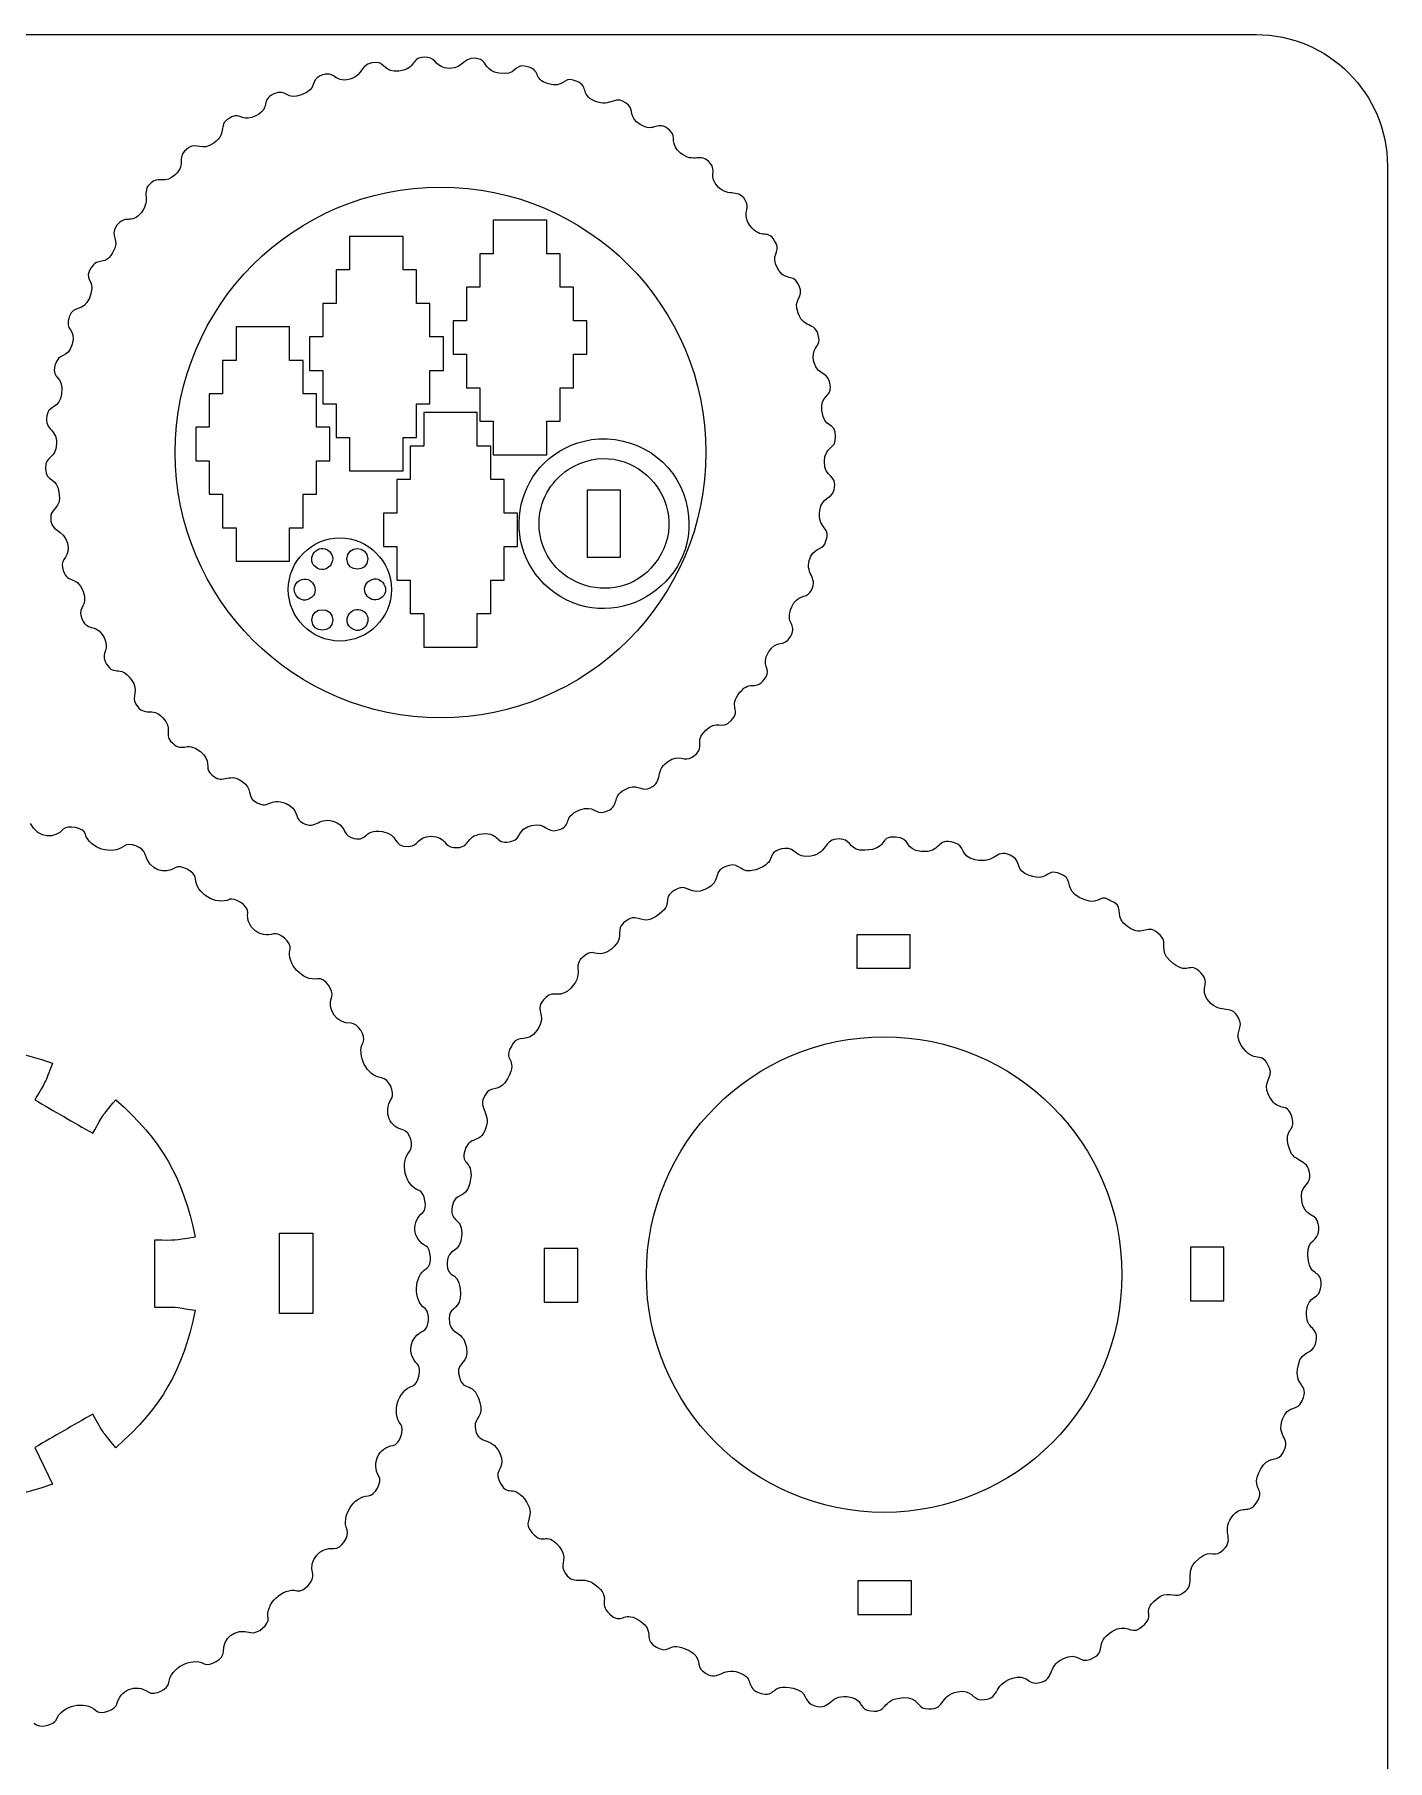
# Model space of a CAD drawing. Header units: centimetres. Extents: x -58 to 58, y -52 to 52.
# Drawn here: x -0.83 to 11.43, y 36.72 to 52.36 of the extents above; entities that cross this region are included whole.
import ezdxf

# ---------------------------------------------------------------- set-up
doc = ezdxf.new("R2010")
doc.units = ezdxf.units.CM
doc.header["$MEASUREMENT"] = 0
doc.layers.add('Camada 1', color=7, linetype='Continuous')

msp = doc.modelspace()

# ---------------------------------------------------------------- linework, layer by layer
at = {"layer": 'Camada 1', "color": 5, "lineweight": 9}
for points in [[(-21.89361, 52.36007), (-21.89361, 52.36007), (10.23642, 52.36007), (10.23642, 52.36007)], [(10.23642, 52.36007), (10.89094, 52.36007), (11.4264, 51.82456), (11.4264, 51.17008)], [(11.4264, 51.17008), (11.4264, 51.17008), (11.4264, 1.18999), (11.4264, 1.18999)]]:
    msp.add_open_spline(points, degree=3, dxfattribs=at)
at = {"layer": 'Camada 1', "color": 3, "lineweight": 9}
for points in [[(2.27486, 52.10534), (2.11583, 52.12076), (2.15716, 51.98681), (2.02439, 51.95453)], [(2.46799, 52.02896), (2.34277, 52.01562), (2.33977, 52.09904), (2.27486, 52.10534)], [(2.72808, 52.15295), (2.56462, 52.16538), (2.64334, 52.04763), (2.46799, 52.02896)], [(2.92652, 52.05276), (2.7926, 52.05638), (2.81759, 52.14614), (2.72808, 52.15295)], [(3.20837, 52.13327), (3.06022, 52.18876), (3.0642, 52.04905), (2.92652, 52.05276)], [(3.37504, 52.00947), (3.25195, 52.02869), (3.26738, 52.11116), (3.20837, 52.13327)], [(3.60688, 52.07425), (3.5165, 52.09114), (3.53707, 51.9842), (3.37504, 52.00947)], [(3.82397, 51.91187), (3.66992, 51.95812), (3.77673, 52.04248), (3.60688, 52.07425)], [(1.75507, 51.98491), (1.66404, 51.94539), (1.73892, 51.87217), (1.58658, 51.81293)], [(2.02439, 51.95453), (1.87219, 51.91751), (1.9002, 52.04791), (1.75507, 51.98491)], [(4.04933, 51.94804), (3.96614, 51.97501), (3.95742, 51.8718), (3.82397, 51.91187)], [(4.24513, 51.75638), (4.09641, 51.8214), (4.21485, 51.89441), (4.04933, 51.94804)], [(1.337, 51.82197), (1.21526, 51.76823), (1.31023, 51.69739), (1.17824, 51.62541)], [(1.58658, 51.81293), (1.44962, 51.75969), (1.45247, 51.87295), (1.337, 51.82197)], [(4.55036, 51.7203), (4.4312, 51.83213), (4.39225, 51.69204), (4.24513, 51.75638)], [(0.95453, 51.61362), (0.8105, 51.54429), (0.93128, 51.47884), (0.79215, 51.37651)], [(1.17824, 51.62541), (1.0598, 51.56081), (1.03499, 51.65235), (0.95453, 51.61362)], [(4.65466, 51.54542), (4.55044, 51.61107), (4.59743, 51.67612), (4.55036, 51.7203)], [(4.92467, 51.49105), (4.80914, 51.59836), (4.78996, 51.46019), (4.65466, 51.54542)], [(5.02175, 51.28564), (4.91532, 51.37139), (4.99285, 51.42773), (4.92467, 51.49105)], [(0.56769, 51.33529), (0.4341, 51.24757), (0.55412, 51.19382), (0.4415, 51.08924)], [(0.79215, 51.37651), (0.68287, 51.29614), (0.64337, 51.38496), (0.56769, 51.33529)], [(5.29012, 51.19589), (5.19907, 51.30141), (5.14685, 51.18485), (5.02175, 51.28564)], [(5.36233, 50.97779), (5.26787, 51.07721), (5.35438, 51.12141), (5.29012, 51.19589)], [(0.24973, 51.0333), (0.11012, 50.9473), (0.23575, 50.87195), (0.13608, 50.74813)], [(0.4415, 51.08924), (0.35323, 51.00725), (0.30258, 51.06584), (0.24973, 51.0333)], [(0.44351, 48.57404), (0.44351, 49.90181), (1.51989, 50.97821), (2.84767, 50.97821)], [(2.84767, 50.97821), (4.17546, 50.97821), (5.25184, 49.90181), (5.25184, 48.57404)], [(5.61955, 50.83557), (5.55397, 50.98034), (5.45763, 50.87752), (5.36233, 50.97779)], [(5.64983, 50.62996), (5.57566, 50.73138), (5.64629, 50.77654), (5.61955, 50.83557)], [(0.13608, 50.74813), (0.04377, 50.63349), (-0.00997, 50.73355), (-0.08454, 50.63161)], [(-0.08454, 50.63161), (-0.1639, 50.52309), (-0.0442, 50.51029), (-0.12395, 50.38105)], [(5.88723, 50.46718), (5.81453, 50.61821), (5.75504, 50.48612), (5.64983, 50.62996)], [(-0.12395, 50.38105), (-0.20839, 50.24424), (-0.26241, 50.36902), (-0.33677, 50.21331)], [(5.89897, 50.24359), (5.83449, 50.36203), (5.92596, 50.38673), (5.88723, 50.46718)], [(-0.33677, 50.21331), (-0.37673, 50.12964), (-0.2679, 50.12357), (-0.33425, 49.97251)], [(6.09563, 50.08472), (6.04193, 50.20632), (5.97078, 50.11166), (5.89897, 50.24359)], [(6.08684, 49.83432), (6.03355, 49.97148), (6.14714, 49.96811), (6.09563, 50.08472)], [(-0.33425, 49.97251), (-0.39402, 49.83638), (-0.47093, 49.92197), (-0.51716, 49.80257)], [(-0.51716, 49.80257), (-0.5657, 49.67727), (-0.44961, 49.69778), (-0.49097, 49.55353)], [(6.27641, 49.59481), (6.25957, 49.77434), (6.14885, 49.67477), (6.08684, 49.83432)], [(6.22992, 49.3948), (6.19922, 49.51418), (6.2817, 49.53826), (6.27641, 49.59481)], [(-0.49097, 49.55353), (-0.53132, 49.41272), (-0.61641, 49.48493), (-0.6469, 49.36105)], [(-0.6469, 49.36105), (-0.68, 49.22651), (-0.56097, 49.27435), (-0.58763, 49.10216)], [(6.37892, 49.16814), (6.36965, 49.32614), (6.26759, 49.24837), (6.22992, 49.3948)], [(-0.58763, 49.10216), (-0.60683, 48.97822), (-0.69444, 48.99055), (-0.71152, 48.93486)], [(6.30248, 48.95474), (6.288, 49.09133), (6.38427, 49.07678), (6.37892, 49.16814)], [(6.42683, 48.71831), (6.42399, 48.85849), (6.32129, 48.77731), (6.30248, 48.95474)], [(-0.71152, 48.93486), (-0.76284, 48.76764), (-0.62761, 48.80396), (-0.63169, 48.65268)], [(-0.63169, 48.65268), (-0.6356, 48.5079), (-0.73409, 48.55559), (-0.7315, 48.42982)], [(6.32489, 48.49136), (6.32759, 48.6379), (6.42942, 48.59147), (6.42683, 48.71831)], [(2.84767, 46.16989), (1.51989, 46.16989), (0.44351, 47.24626), (0.44351, 48.57404)], [(5.25184, 48.57404), (5.25184, 47.24626), (4.17546, 46.16989), (2.84767, 46.16989)], [(6.41237, 48.23387), (6.44759, 48.38819), (6.32199, 48.33317), (6.32489, 48.49136)], [(-0.7315, 48.42982), (-0.72864, 48.28998), (-0.62577, 48.3697), (-0.60722, 48.19443)], [(-0.60722, 48.19443), (-0.59393, 48.06891), (-0.67738, 48.06625), (-0.68362, 48.00118)], [(6.28314, 48.04709), (6.30372, 48.18148), (6.39172, 48.14334), (6.41237, 48.23387)], [(6.32736, 47.74359), (6.40324, 47.90884), (6.25644, 47.87283), (6.28314, 48.04709)], [(-0.68362, 48.00118), (-0.69851, 47.84579), (-0.56745, 47.88584), (-0.5341, 47.75182)], [(-0.5341, 47.75182), (-0.50216, 47.62348), (-0.5948, 47.61951), (-0.57833, 47.53214)], [(6.18761, 47.59581), (6.22188, 47.71308), (6.30374, 47.69214), (6.32736, 47.74359)], [(6.19224, 47.30443), (6.28482, 47.43391), (6.14954, 47.46556), (6.18761, 47.59581)], [(-0.57833, 47.53214), (-0.54752, 47.36882), (-0.45558, 47.47858), (-0.39137, 47.31347)], [(-0.39137, 47.31347), (-0.34218, 47.18703), (-0.43824, 47.17304), (-0.40949, 47.08619)], [(6.02931, 47.17501), (6.07904, 47.289), (6.15563, 47.25324), (6.19224, 47.30443)], [(-0.40949, 47.08619), (-0.36007, 46.93698), (-0.27776, 47.03746), (-0.20518, 46.90342)], [(6.01948, 46.90946), (6.08628, 47.03082), (5.95914, 47.01416), (6.02931, 47.17501)], [(5.81799, 46.76346), (5.89352, 46.88967), (5.95776, 46.79726), (6.01948, 46.90946)], [(-0.20518, 46.90342), (-0.14238, 46.78748), (-0.23056, 46.76129), (-0.19185, 46.68088)], [(5.79566, 46.54008), (5.8436, 46.61407), (5.74672, 46.6444), (5.81799, 46.76346)], [(-0.19185, 46.68088), (-0.11918, 46.52993), (-0.05962, 46.66191), (0.04537, 46.5182)], [(0.04537, 46.5182), (0.12563, 46.40839), (0.0366, 46.36995), (0.08648, 46.29401)], [(5.56004, 46.40093), (5.66288, 46.52789), (5.70095, 46.3939), (5.79566, 46.54008)], [(0.08648, 46.29401), (0.1725, 46.16299), (0.22714, 46.27972), (0.33126, 46.16989)], [(5.4804, 46.14503), (5.57688, 46.24533), (5.44846, 46.26318), (5.56004, 46.40093)], [(0.33126, 46.16989), (0.42194, 46.07426), (0.34374, 46.02645), (0.40139, 45.95905)], [(5.24709, 46.05559), (5.35144, 46.15912), (5.39373, 46.05495), (5.4804, 46.14503)], [(0.40139, 45.95905), (0.50757, 45.83488), (0.53808, 45.97186), (0.67256, 45.86341)], [(5.12766, 45.81282), (5.26851, 45.91452), (5.13229, 45.94173), (5.24709, 46.05559)], [(0.67256, 45.86341), (0.7707, 45.78427), (0.7158, 45.71488), (0.75561, 45.67211)], [(4.904, 45.77216), (5.01383, 45.85273), (5.05846, 45.76288), (5.12766, 45.81282)], [(0.75561, 45.67211), (0.87809, 45.54057), (0.91316, 45.6867), (1.04638, 45.59597)], [(4.72112, 45.52636), (4.87785, 45.57383), (4.77565, 45.67798), (4.904, 45.77216)], [(1.04638, 45.59597), (1.15291, 45.52341), (1.08811, 45.46515), (1.16188, 45.4148)], [(4.33549, 45.31686), (4.48469, 45.36625), (4.3852, 45.44873), (4.51837, 45.52134)], [(4.51837, 45.52134), (4.62336, 45.57859), (4.66556, 45.50952), (4.72112, 45.52636)], [(1.16188, 45.4148), (1.29723, 45.32244), (1.28821, 45.46275), (1.44866, 45.39242)], [(1.44866, 45.39242), (1.56284, 45.34238), (1.52678, 45.26611), (1.57804, 45.22948)], [(4.10928, 45.33542), (4.23696, 45.38501), (4.24868, 45.28815), (4.33549, 45.31686)], [(-0.57076, 45.15958), (-0.64638, 45.07663), (-0.79092, 45.06778), (-0.86952, 45.21312)], [(-0.3711, 45.11506), (-0.38851, 45.17699), (-0.53174, 45.2024), (-0.57076, 45.15958)], [(1.57804, 45.22948), (1.70534, 45.13853), (1.73684, 45.27356), (1.87042, 45.23441)], [(1.87042, 45.23441), (1.99839, 45.19689), (1.95131, 45.11812), (2.03692, 45.08616)], [(3.49398, 45.05127), (3.58278, 45.07686), (3.5395, 45.16146), (3.67, 45.1935)], [(3.67, 45.1935), (3.81084, 45.22807), (3.79379, 45.11943), (3.91343, 45.15415)], [(3.91343, 45.15415), (4.04832, 45.19331), (3.94456, 45.27141), (4.10928, 45.33542)], [(-0.02029, 45.00831), (-0.12286, 44.92093), (-0.33465, 44.98531), (-0.3711, 45.11506)], [(0.16893, 44.94011), (0.15606, 44.99348), (0.0283, 45.04968), (-0.02029, 45.00831)], [(2.03692, 45.08616), (2.19178, 45.02831), (2.13377, 45.16735), (2.3208, 45.13858)], [(2.3208, 45.13858), (2.47829, 45.11434), (2.40002, 45.00094), (2.56018, 45.00401)], [(2.56018, 45.00401), (2.65339, 45.0058), (2.62907, 45.09809), (2.76492, 45.09613)], [(2.76492, 45.09613), (2.89878, 45.09423), (2.87788, 45.00199), (2.96725, 44.99515)], [(2.96725, 44.99515), (3.13346, 44.98245), (3.05217, 45.10034), (3.2284, 45.11926)], [(3.2284, 45.11926), (3.38634, 45.13622), (3.34023, 45.00692), (3.49398, 45.05127)], [(6.49272, 45.06858), (6.31351, 45.09807), (6.37012, 44.94613), (6.20059, 44.91605)], [(6.69041, 44.96978), (6.55623, 44.96423), (6.56555, 45.0566), (6.49272, 45.06858)], [(6.96888, 45.08998), (6.80636, 45.09736), (6.91463, 44.97903), (6.69041, 44.96978)], [(7.20193, 44.95919), (7.04431, 44.97357), (7.1127, 45.08347), (6.96888, 45.08998)], [(7.50218, 45.03855), (7.3329, 45.08923), (7.38683, 44.94231), (7.20193, 44.95919)], [(7.69024, 44.88425), (7.55024, 44.91564), (7.60234, 45.00856), (7.50218, 45.03855)], [(0.44405, 44.81207), (0.34972, 44.75058), (0.20798, 44.77829), (0.16893, 44.94011)], [(5.96748, 44.98679), (5.77509, 44.96359), (5.91812, 44.86102), (5.7021, 44.79335)], [(6.20059, 44.91605), (6.0591, 44.89094), (6.06866, 44.999), (5.96748, 44.98679)], [(8.03675, 44.90888), (7.87732, 45.00865), (7.88708, 44.84013), (7.69024, 44.88425)], [(8.18117, 44.74189), (8.05757, 44.78712), (8.09645, 44.87152), (8.03675, 44.90888)], [(0.62614, 44.71232), (0.62419, 44.78086), (0.49047, 44.84233), (0.44405, 44.81207)], [(5.46328, 44.83328), (5.28383, 44.78685), (5.41686, 44.69509), (5.24259, 44.61443)], [(5.7021, 44.79335), (5.56355, 44.74994), (5.56204, 44.85884), (5.46328, 44.83328)], [(8.49175, 44.7407), (8.31779, 44.83303), (8.36966, 44.67287), (8.18117, 44.74189)], [(8.63257, 44.54346), (8.5046, 44.61047), (8.57688, 44.69551), (8.49175, 44.7407)], [(0.93862, 44.52541), (0.80771, 44.46332), (0.62981, 44.58412), (0.62614, 44.71232)], [(5.00027, 44.62293), (4.81368, 44.53831), (4.9951, 44.49491), (4.7943, 44.36728)], [(5.24259, 44.61443), (5.1113, 44.55367), (5.08795, 44.6627), (5.00027, 44.62293)], [(1.10011, 44.40371), (1.10875, 44.4747), (0.97525, 44.54277), (0.93862, 44.52541)], [(8.86707, 44.53737), (8.79598, 44.53947), (8.78929, 44.4614), (8.63257, 44.54346)], [(8.95687, 44.49269), (8.92698, 44.50763), (8.89699, 44.52244), (8.86707, 44.53737)], [(9.07062, 44.27855), (8.95216, 44.36173), (9.03323, 44.44424), (8.95687, 44.49269)], [(1.33513, 44.21184), (1.21028, 44.17006), (1.08421, 44.27306), (1.10011, 44.40371)], [(4.55313, 44.34424), (4.39153, 44.25292), (4.54409, 44.19822), (4.39635, 44.07471)], [(4.7943, 44.36728), (4.67181, 44.28944), (4.64177, 44.39434), (4.55313, 44.34424)], [(9.37057, 44.19684), (9.23804, 44.33169), (9.22893, 44.16742), (9.07062, 44.27855)], [(1.48317, 44.07283), (1.49953, 44.13609), (1.38535, 44.22863), (1.33513, 44.21184)], [(9.45623, 43.96905), (9.35082, 44.06626), (9.44202, 44.12413), (9.37057, 44.19684)], [(1.73321, 43.80481), (1.60054, 43.78028), (1.44936, 43.94213), (1.48317, 44.07283)], [(4.18024, 44.03441), (4.00285, 43.92605), (4.17287, 43.87911), (4.02819, 43.72186)], [(4.39635, 44.07471), (4.29403, 43.98915), (4.23373, 44.06708), (4.18024, 44.03441)], [(9.73808, 43.85746), (9.62773, 43.97865), (9.62134, 43.81677), (9.45623, 43.96905)], [(1.86152, 43.64619), (1.88104, 43.696), (1.80297, 43.81771), (1.73321, 43.80481)], [(9.81011, 43.59963), (9.70988, 43.71931), (9.8327, 43.75356), (9.73808, 43.85746)], [(2.03611, 43.40301), (1.9067, 43.39697), (1.81419, 43.52546), (1.86152, 43.64619)], [(3.80027, 43.63608), (3.66977, 43.51295), (3.82998, 43.49545), (3.71951, 43.33747)], [(4.02819, 43.72186), (3.93096, 43.61622), (3.87628, 43.70779), (3.80027, 43.63608)], [(10.08905, 43.4229), (10.02413, 43.59565), (9.91783, 43.47103), (9.81011, 43.59963)], [(2.1453, 43.22819), (2.17845, 43.2886), (2.09126, 43.40559), (2.03611, 43.40301)], [(3.71951, 43.33747), (3.63793, 43.22079), (3.55284, 43.29854), (3.50442, 43.22234)], [(10.10214, 43.20219), (10.03015, 43.31536), (10.11482, 43.3543), (10.08905, 43.4229)], [(-2.10763, 43.04195), (-1.61719, 43.21598), (-1.1593, 43.21584), (-0.66914, 43.04185)], [(2.31318, 42.90842), (2.18202, 42.92224), (2.0818, 43.11245), (2.1453, 43.22819)], [(3.50442, 43.22234), (3.38657, 43.0369), (3.56465, 43.11022), (3.45388, 42.89847)], [(4.71176, 41.12596), (4.71176, 42.3156), (5.67617, 43.27999), (6.8658, 43.27999)], [(6.8658, 43.27999), (8.05544, 43.27999), (9.01983, 42.3156), (9.01983, 41.12596)], [(10.3573, 42.99698), (10.28506, 43.17634), (10.22268, 43.01275), (10.10214, 43.20219)], [(-0.66914, 43.04185), (-0.74507, 42.84154), (-0.72065, 42.89527), (-0.82859, 42.70835)], [(2.40417, 42.72459), (2.43462, 42.77511), (2.37998, 42.90139), (2.31318, 42.90842)], [(3.45388, 42.89847), (3.3919, 42.77996), (3.31622, 42.83382), (3.26957, 42.77694)], [(10.34928, 42.75364), (10.2891, 42.88319), (10.3953, 42.90258), (10.3573, 42.99698)], [(-0.82859, 42.70835), (-0.65396, 42.60753), (-0.47938, 42.50673), (-0.30476, 42.40592)], [(-0.30476, 42.40592), (-0.19684, 42.59282), (-0.23134, 42.54459), (-0.09594, 42.71042)], [(-0.09594, 42.71042), (0.3233, 42.33784), (0.51033, 42.01427), (0.62343, 41.46498)], [(2.50933, 42.43633), (2.39513, 42.46007), (2.31948, 42.58418), (2.40417, 42.72459)], [(3.26957, 42.77694), (3.15567, 42.63804), (3.31413, 42.60686), (3.25521, 42.44655)], [(10.54728, 42.58869), (10.50625, 42.68412), (10.42353, 42.59376), (10.34928, 42.75364)], [(10.53745, 42.26414), (10.4688, 42.4834), (10.62753, 42.40198), (10.54728, 42.58869)], [(2.56603, 42.2405), (2.60999, 42.28723), (2.56887, 42.42394), (2.50933, 42.43633)], [(3.25521, 42.44655), (3.20142, 42.30015), (3.11134, 42.3898), (3.06872, 42.25553)], [(2.65315, 41.88793), (2.52429, 41.93139), (2.47538, 42.1441), (2.56603, 42.2405)], [(3.06872, 42.25553), (3.01952, 42.10044), (3.1621, 42.1745), (3.11271, 41.95491)], [(10.7227, 42.00616), (10.72893, 42.18409), (10.58055, 42.12641), (10.53745, 42.26414)], [(3.11271, 41.95491), (3.07848, 41.80277), (2.9775, 41.88), (2.95306, 41.74114)], [(10.65031, 41.79747), (10.62768, 41.92715), (10.72022, 41.93555), (10.7227, 42.00616)], [(2.68641, 41.68889), (2.73304, 41.72387), (2.70169, 41.87156), (2.65315, 41.88793)], [(10.80453, 41.528), (10.80607, 41.71709), (10.68355, 41.6071), (10.65031, 41.79747)], [(2.71702, 41.38305), (2.59033, 41.44688), (2.58266, 41.61103), (2.68641, 41.68889)], [(2.95306, 41.74114), (2.92587, 41.58671), (3.05498, 41.65503), (3.03802, 41.46748)], [(0.62343, 41.46498), (0.41195, 41.43061), (0.47101, 41.43636), (0.25503, 41.43636)], [(0.25503, 41.43636), (0.25503, 41.23474), (0.25503, 41.03311), (0.25503, 40.8315)], [(3.03802, 41.46748), (3.02396, 41.31182), (2.91361, 41.37533), (2.90715, 41.23449)], [(10.70419, 41.3066), (10.69826, 41.45005), (10.80369, 41.42598), (10.80453, 41.528)], [(2.71917, 41.18071), (2.7791, 41.21689), (2.75778, 41.36252), (2.71702, 41.38305)], [(10.82444, 41.02826), (10.83195, 41.19118), (10.71356, 41.08111), (10.70419, 41.3066)], [(2.70685, 40.8181), (2.59756, 40.89462), (2.60502, 41.11181), (2.71917, 41.18071)], [(2.90715, 41.23449), (2.89961, 41.07016), (3.01794, 41.18259), (3.02747, 40.95522)], [(6.8658, 38.97194), (5.67617, 38.97194), (4.71176, 39.93633), (4.71176, 41.12596)], [(9.01983, 41.12596), (9.01983, 39.93633), (8.05544, 38.97194), (6.8658, 38.97194)], [(10.6936, 40.79522), (10.70767, 40.95093), (10.81796, 40.88739), (10.82444, 41.02826)], [(0.25503, 40.8315), (0.47086, 40.8315), (0.41198, 40.83724), (0.62332, 40.80287)], [(2.69119, 40.61532), (2.74243, 40.63593), (2.75723, 40.78282), (2.70685, 40.8181)], [(3.02747, 40.95522), (3.03308, 40.82117), (2.93521, 40.8234), (2.92859, 40.75827)], [(0.62332, 40.80287), (0.5109, 40.25706), (0.32738, 39.93378), (-0.09591, 39.55741)], [(2.92859, 40.75827), (2.90806, 40.55604), (3.04958, 40.64826), (3.08133, 40.46506)], [(10.77296, 40.49492), (10.82373, 40.66415), (10.67688, 40.61016), (10.6936, 40.79522)], [(2.63762, 40.31378), (2.53925, 40.40256), (2.5679, 40.56572), (2.69119, 40.61532)], [(3.08133, 40.46506), (3.10609, 40.32226), (2.99471, 40.3283), (3.01038, 40.23308)], [(10.61887, 40.30787), (10.65021, 40.44867), (10.74318, 40.39557), (10.77296, 40.49492)], [(2.58954, 40.11452), (2.64988, 40.13245), (2.67901, 40.27644), (2.63762, 40.31378)], [(3.01038, 40.23308), (3.04359, 40.03134), (3.13281, 40.1945), (3.20361, 39.96842)], [(10.65378, 39.98152), (10.72806, 40.15548), (10.57031, 40.08973), (10.61887, 40.30787)], [(2.48593, 39.76907), (2.40078, 39.8706), (2.46225, 40.07671), (2.58954, 40.11452)], [(3.20361, 39.96842), (3.24364, 39.84054), (3.15207, 39.82524), (3.15931, 39.75197)], [(10.47592, 39.81493), (10.52522, 39.94987), (10.61377, 39.88776), (10.65378, 39.98152)], [(-0.30474, 39.86192), (-0.47936, 39.7611), (-0.65396, 39.66029), (-0.82856, 39.55951)], [(-0.09591, 39.55741), (-0.23131, 39.72322), (-0.19684, 39.67503), (-0.30474, 39.86192)], [(2.41872, 39.57771), (2.47427, 39.58425), (2.52399, 39.72371), (2.48593, 39.76907)], [(3.15931, 39.75197), (3.17768, 39.56575), (3.30577, 39.67404), (3.38272, 39.50827)], [(10.46202, 39.48579), (10.58085, 39.65037), (10.41281, 39.64222), (10.47592, 39.81493)], [(-0.82856, 39.55951), (-0.82856, 39.55951), (-0.66907, 39.22586), (-0.66907, 39.22586)], [(2.28827, 39.30076), (2.21646, 39.41219), (2.28679, 39.56215), (2.41872, 39.57771)], [(3.38272, 39.50827), (3.44361, 39.37709), (3.33443, 39.35368), (3.37429, 39.26577)], [(10.27805, 39.36492), (10.34023, 39.48357), (10.42378, 39.43283), (10.46202, 39.48579)], [(2.19231, 39.12044), (2.25227, 39.1216), (2.32301, 39.24685), (2.28827, 39.30076)], [(3.37429, 39.26577), (3.45956, 39.07778), (3.50267, 39.26025), (3.62987, 39.05977)], [(10.24257, 39.06282), (10.3307, 39.20073), (10.17375, 39.16593), (10.27805, 39.36492)], [(-0.66907, 39.22586), (-1.18374, 39.04323), (-1.60431, 39.05833), (-2.10761, 39.22586)], [(2.00031, 38.81276), (1.9442, 38.93373), (2.05887, 39.11787), (2.19231, 39.12044)], [(3.62987, 39.05977), (3.70725, 38.9378), (3.60075, 38.8924), (3.653, 38.81865)], [(10.01297, 38.9265), (10.10323, 39.0542), (10.16662, 38.94399), (10.24257, 39.06282)], [(1.88145, 38.64541), (1.94544, 38.63764), (2.02505, 38.7594), (2.00031, 38.81276)], [(3.653, 38.81865), (3.77852, 38.64154), (3.79101, 38.8195), (3.92145, 38.66317)], [(9.91359, 38.61109), (10.06328, 38.71835), (9.91416, 38.78669), (10.01297, 38.9265)], [(1.68897, 38.41354), (1.64979, 38.5387), (1.75254, 38.66109), (1.88145, 38.64541)], [(3.92145, 38.66317), (4.00523, 38.56278), (3.93153, 38.50502), (3.96276, 38.44576)], [(9.68246, 38.51813), (9.80981, 38.65673), (9.84701, 38.5634), (9.91359, 38.61109)], [(9.5513, 38.22832), (9.7116, 38.31281), (9.58289, 38.40977), (9.68246, 38.51813)], [(1.54638, 38.26194), (1.61121, 38.24636), (1.70732, 38.35488), (1.68897, 38.41354)], [(3.96276, 38.44576), (4.05168, 38.27697), (4.12558, 38.43187), (4.27534, 38.29389)], [(1.28538, 38.01117), (1.25814, 38.14466), (1.41734, 38.29297), (1.54638, 38.26194)], [(4.27534, 38.29389), (4.40039, 38.17866), (4.25179, 38.14382), (4.40621, 38.02855)], [(9.17857, 37.91861), (9.35334, 38.04242), (9.17843, 38.05591), (9.33368, 38.18676)], [(9.33368, 38.18676), (9.43334, 38.27076), (9.49233, 38.19724), (9.5513, 38.22832)], [(1.12913, 37.88255), (1.19069, 37.864), (1.29536, 37.96226), (1.28538, 38.01117)], [(4.40621, 38.02855), (4.48968, 37.96625), (4.51554, 38.08659), (4.66111, 37.98413)], [(0.87935, 37.70959), (0.8745, 37.82577), (0.97603, 37.92865), (1.12913, 37.88255)], [(4.66111, 37.98413), (4.77911, 37.90107), (4.69643, 37.82619), (4.77476, 37.77005)], [(8.7314, 37.63985), (8.90258, 37.70881), (8.75282, 37.77813), (8.93621, 37.89476)], [(8.93621, 37.89476), (9.05683, 37.97147), (9.1047, 37.86629), (9.17857, 37.91861)], [(0.70387, 37.6007), (0.76039, 37.57044), (0.88208, 37.64441), (0.87935, 37.70959)], [(4.77476, 37.77005), (4.93918, 37.6522), (4.89, 37.82884), (5.09858, 37.71954)], [(5.09858, 37.71954), (5.21748, 37.65724), (5.16328, 37.58178), (5.22026, 37.53513)], [(8.48969, 37.64865), (8.62063, 37.70956), (8.63797, 37.60221), (8.7314, 37.63985)], [(0.3865, 37.42964), (0.39808, 37.56171), (0.58719, 37.66318), (0.70387, 37.6007)], [(5.22026, 37.53513), (5.36559, 37.41614), (5.38919, 37.58006), (5.5506, 37.52082)], [(8.24522, 37.42489), (8.42733, 37.44297), (8.3295, 37.57411), (8.48969, 37.64865)], [(-0.08522, 37.23312), (-0.06213, 37.36023), (0.08837, 37.42453), (0.19862, 37.34483)], [(0.19862, 37.34483), (0.25478, 37.30421), (0.38167, 37.37474), (0.3865, 37.42964)], [(5.5506, 37.52082), (5.69865, 37.46648), (5.60577, 37.37749), (5.74167, 37.33428)], [(5.74167, 37.33428), (5.89752, 37.28473), (5.82391, 37.42746), (6.04196, 37.37839)], [(6.04196, 37.37839), (6.17284, 37.34893), (6.13997, 37.26215), (6.20714, 37.23177)], [(7.74062, 37.27448), (7.92847, 37.26792), (7.83551, 37.40867), (8.02873, 37.46916)], [(8.02873, 37.46916), (8.15668, 37.50923), (8.17184, 37.41761), (8.24522, 37.42489)], [(-0.63559, 37.09049), (-0.58705, 37.22661), (-0.37323, 37.26836), (-0.27967, 37.17835)], [(-0.27967, 37.17835), (-0.22799, 37.12863), (-0.09287, 37.19106), (-0.08522, 37.23312)], [(6.20714, 37.23177), (6.37827, 37.15436), (6.35863, 37.3191), (6.53036, 37.30348)], [(6.53036, 37.30348), (6.66398, 37.29131), (6.64892, 37.19472), (6.71241, 37.17951)], [(6.71241, 37.17951), (6.91386, 37.13129), (6.82509, 37.28386), (7.04124, 37.29298)], [(7.04124, 37.29298), (7.17511, 37.29862), (7.16614, 37.20613), (7.23884, 37.19417)], [(7.23884, 37.19417), (7.42301, 37.16386), (7.36261, 37.31717), (7.53174, 37.3468)], [(7.53174, 37.3468), (7.66353, 37.36991), (7.66694, 37.27706), (7.74062, 37.27448)], [(-0.83481, 37.06194), (-0.79083, 37.00565), (-0.6492, 37.05233), (-0.63559, 37.09049)]]:
    msp.add_open_spline(points, degree=3, dxfattribs=at)
at = {"layer": 'Camada 1', "color": 2, "lineweight": 9}
for points in [[(3.80968, 50.67717), (3.64789, 50.67717), (3.48606, 50.67717), (3.32427, 50.67717)], [(3.32427, 50.67717), (3.32427, 50.57603), (3.32427, 50.47491), (3.32427, 50.37377)], [(3.80968, 50.37377), (3.80968, 50.47491), (3.80968, 50.57603), (3.80968, 50.67717)], [(2.50831, 50.53022), (2.3465, 50.53022), (2.18467, 50.53022), (2.02288, 50.53022)], [(2.02288, 50.53022), (2.02288, 50.42912), (2.02288, 50.32797), (2.02288, 50.22685)], [(2.50831, 50.22685), (2.50831, 50.32797), (2.50831, 50.42912), (2.50831, 50.53022)], [(3.32427, 50.37377), (3.28382, 50.37377), (3.24336, 50.37377), (3.2029, 50.37377)], [(3.2029, 50.37377), (3.2029, 50.27264), (3.2029, 50.17152), (3.2029, 50.07038)], [(3.93105, 50.37377), (3.89061, 50.37377), (3.85015, 50.37377), (3.80968, 50.37377)], [(3.93105, 50.07038), (3.93105, 50.17152), (3.93105, 50.27264), (3.93105, 50.37377)], [(2.02288, 50.22685), (1.98241, 50.22685), (1.94195, 50.22685), (1.90149, 50.22685)], [(1.90149, 50.22685), (1.90149, 50.12572), (1.90149, 50.02456), (1.90149, 49.92346)], [(2.62964, 50.22685), (2.5892, 50.22685), (2.54874, 50.22685), (2.50831, 50.22685)], [(2.62964, 49.92346), (2.62964, 50.02456), (2.62964, 50.12572), (2.62964, 50.22685)], [(3.2029, 50.07038), (3.16246, 50.07038), (3.122, 50.07038), (3.08156, 50.07038)], [(3.08156, 50.07038), (3.08156, 49.96925), (3.08156, 49.86811), (3.08156, 49.76699)], [(4.05241, 50.07038), (4.01194, 50.07038), (3.97148, 50.07038), (3.93105, 50.07038)], [(4.05241, 49.76699), (4.05241, 49.86811), (4.05241, 49.96925), (4.05241, 50.07038)], [(1.90149, 49.92346), (1.86105, 49.92346), (1.82062, 49.92346), (1.78016, 49.92346)], [(1.78016, 49.92346), (1.78016, 49.82233), (1.78016, 49.7212), (1.78016, 49.62007)], [(2.75101, 49.92346), (2.71056, 49.92346), (2.6701, 49.92346), (2.62964, 49.92346)], [(2.75101, 49.62007), (2.75101, 49.7212), (2.75101, 49.82233), (2.75101, 49.92346)], [(3.08156, 49.76699), (3.04109, 49.76699), (3.00063, 49.76699), (2.9602, 49.76699)], [(2.9602, 49.76699), (2.9602, 49.66585), (2.9602, 49.56472), (2.9602, 49.4636)], [(4.17375, 49.76699), (4.13331, 49.76699), (4.09285, 49.76699), (4.05241, 49.76699)], [(4.17375, 49.4636), (4.17375, 49.56472), (4.17375, 49.66585), (4.17375, 49.76699)], [(1.47975, 49.71162), (1.31796, 49.71162), (1.15613, 49.71162), (0.99433, 49.71162)], [(0.99433, 49.71162), (0.99433, 49.61049), (0.99433, 49.50935), (0.99433, 49.40823)], [(1.47975, 49.40823), (1.47975, 49.50935), (1.47975, 49.61049), (1.47975, 49.71162)], [(1.78016, 49.62007), (1.73968, 49.62007), (1.69925, 49.62007), (1.65879, 49.62007)], [(1.65879, 49.62007), (1.65879, 49.51893), (1.65879, 49.41781), (1.65879, 49.31668)], [(2.87234, 49.62007), (2.8319, 49.62007), (2.79144, 49.62007), (2.75101, 49.62007)], [(2.87234, 49.31668), (2.87234, 49.41781), (2.87234, 49.51893), (2.87234, 49.62007)], [(2.9602, 49.4636), (3.00063, 49.4636), (3.04109, 49.4636), (3.08156, 49.4636)], [(3.08156, 49.4636), (3.08156, 49.36248), (3.08156, 49.26133), (3.08156, 49.16019)], [(4.05241, 49.16019), (4.05241, 49.26133), (4.05241, 49.36248), (4.05241, 49.4636)], [(4.05241, 49.4636), (4.09285, 49.4636), (4.13331, 49.4636), (4.17375, 49.4636)], [(0.99433, 49.40823), (0.95389, 49.40823), (0.91343, 49.40823), (0.87297, 49.40823)], [(0.87297, 49.40823), (0.87297, 49.30709), (0.87297, 49.20596), (0.87297, 49.10482)], [(1.60112, 49.40823), (1.56069, 49.40823), (1.52021, 49.40823), (1.47975, 49.40823)], [(1.60112, 49.10482), (1.60112, 49.20596), (1.60112, 49.30709), (1.60112, 49.40823)], [(1.65879, 49.31668), (1.69925, 49.31668), (1.73968, 49.31668), (1.78016, 49.31668)], [(1.78016, 49.31668), (1.78016, 49.21554), (1.78016, 49.11442), (1.78016, 49.01328)], [(2.75101, 49.01328), (2.75101, 49.11442), (2.75101, 49.21554), (2.75101, 49.31668)], [(2.75101, 49.31668), (2.79144, 49.31668), (2.8319, 49.31668), (2.87234, 49.31668)], [(0.87297, 49.10482), (0.83254, 49.10482), (0.79206, 49.10482), (0.75163, 49.10482)], [(0.75163, 49.10482), (0.75163, 49.0037), (0.75163, 48.90257), (0.75163, 48.80143)], [(1.72248, 49.10482), (1.68202, 49.10482), (1.64158, 49.10482), (1.60112, 49.10482)], [(1.72248, 48.80143), (1.72248, 48.90257), (1.72248, 49.0037), (1.72248, 49.10482)], [(3.08156, 49.16019), (3.122, 49.16019), (3.16246, 49.16019), (3.2029, 49.16019)], [(3.2029, 49.16019), (3.2029, 49.05909), (3.2029, 48.95794), (3.2029, 48.85683)], [(3.93105, 48.85683), (3.93105, 48.95794), (3.93105, 49.05909), (3.93105, 49.16019)], [(3.93105, 49.16019), (3.97148, 49.16019), (4.01194, 49.16019), (4.05241, 49.16019)], [(1.78016, 49.01328), (1.82062, 49.01328), (1.86105, 49.01328), (1.90149, 49.01328)], [(1.90149, 49.01328), (1.90149, 48.91215), (1.90149, 48.81102), (1.90149, 48.70989)], [(2.62964, 48.70989), (2.62964, 48.81102), (2.62964, 48.91215), (2.62964, 49.01328)], [(2.62964, 49.01328), (2.6701, 49.01328), (2.71056, 49.01328), (2.75101, 49.01328)], [(0.75163, 48.80143), (0.71117, 48.80143), (0.67071, 48.80143), (0.63027, 48.80143)], [(0.63027, 48.80143), (0.63027, 48.70031), (0.63027, 48.59917), (0.63027, 48.49804)], [(1.84382, 48.80143), (1.80339, 48.80143), (1.76291, 48.80143), (1.72248, 48.80143)], [(1.84382, 48.49804), (1.84382, 48.59917), (1.84382, 48.70031), (1.84382, 48.80143)], [(3.17999, 48.93495), (3.0182, 48.93495), (2.85637, 48.93495), (2.69456, 48.93495)], [(2.69456, 48.93495), (2.69456, 48.83385), (2.69456, 48.7327), (2.69456, 48.63156)], [(3.17999, 48.63156), (3.17999, 48.7327), (3.17999, 48.83385), (3.17999, 48.93495)], [(3.2029, 48.85683), (3.24336, 48.85683), (3.28382, 48.85683), (3.32427, 48.85683)], [(3.32427, 48.85683), (3.32427, 48.7557), (3.32427, 48.65456), (3.32427, 48.55344)], [(3.80968, 48.55344), (3.80968, 48.65456), (3.80968, 48.7557), (3.80968, 48.85683)], [(3.80968, 48.85683), (3.85015, 48.85683), (3.89061, 48.85683), (3.93105, 48.85683)], [(1.90149, 48.70989), (1.94195, 48.70989), (1.98241, 48.70989), (2.02288, 48.70989)], [(2.02288, 48.70989), (2.02288, 48.60876), (2.02288, 48.50762), (2.02288, 48.40652)], [(2.50831, 48.40652), (2.50831, 48.50762), (2.50831, 48.60876), (2.50831, 48.70989)], [(2.50831, 48.70989), (2.54874, 48.70989), (2.5892, 48.70989), (2.62964, 48.70989)], [(2.69456, 48.63156), (2.6541, 48.63156), (2.61367, 48.63156), (2.57321, 48.63156)], [(2.57321, 48.63156), (2.57321, 48.53046), (2.57321, 48.4293), (2.57321, 48.32819)], [(3.30133, 48.63156), (3.26089, 48.63156), (3.22043, 48.63156), (3.17999, 48.63156)], [(3.30133, 48.32819), (3.30133, 48.4293), (3.30133, 48.53046), (3.30133, 48.63156)], [(3.83222, 47.34007), (3.32505, 47.76632), (3.54796, 48.6336), (4.28231, 48.69813)], [(4.28231, 48.69813), (4.68632, 48.70972), (5.01699, 48.44876), (5.08506, 48.06341)], [(0.63027, 48.49804), (0.67071, 48.49804), (0.71117, 48.49804), (0.75163, 48.49804)], [(0.75163, 48.49804), (0.75163, 48.39692), (0.75163, 48.29578), (0.75163, 48.19465)], [(1.72248, 48.19465), (1.72248, 48.29578), (1.72248, 48.39692), (1.72248, 48.49804)], [(1.72248, 48.49804), (1.76291, 48.49804), (1.80339, 48.49804), (1.84382, 48.49804)], [(3.32427, 48.55344), (3.48606, 48.55344), (3.64789, 48.55344), (3.80968, 48.55344)], [(2.02288, 48.40652), (2.18467, 48.40652), (2.3465, 48.40652), (2.50831, 48.40652)], [(2.57321, 48.32819), (2.53277, 48.32819), (2.4923, 48.32819), (2.45184, 48.32819)], [(2.45184, 48.32819), (2.45184, 48.22707), (2.45184, 48.12591), (2.45184, 48.0248)], [(3.42269, 48.32819), (3.38225, 48.32819), (3.34179, 48.32819), (3.30133, 48.32819)], [(3.42269, 48.0248), (3.42269, 48.12591), (3.42269, 48.22707), (3.42269, 48.32819)], [(0.75163, 48.19465), (0.79206, 48.19465), (0.83254, 48.19465), (0.87297, 48.19465)], [(0.87297, 48.19465), (0.87297, 48.09351), (0.87297, 47.99239), (0.87297, 47.89125)], [(1.60112, 47.89125), (1.60112, 47.99239), (1.60112, 48.09351), (1.60112, 48.19465)], [(1.60112, 48.19465), (1.64158, 48.19465), (1.68202, 48.19465), (1.72248, 48.19465)], [(2.45184, 48.0248), (2.41138, 48.0248), (2.37094, 48.0248), (2.33051, 48.0248)], [(2.33051, 48.0248), (2.33051, 47.92367), (2.33051, 47.82254), (2.33051, 47.72141)], [(3.54406, 48.0248), (3.50359, 48.0248), (3.46313, 48.0248), (3.42269, 48.0248)], [(3.54406, 47.72141), (3.54406, 47.82254), (3.54406, 47.92367), (3.54406, 48.0248)], [(5.08506, 48.06341), (5.20952, 47.35908), (4.3798, 46.87985), (3.83222, 47.34007)], [(0.87297, 47.89125), (0.91343, 47.89125), (0.95389, 47.89125), (0.99433, 47.89125)], [(0.99433, 47.89125), (0.99433, 47.79012), (0.99433, 47.68902), (0.99433, 47.58788)], [(1.47975, 47.58788), (1.47975, 47.68902), (1.47975, 47.79012), (1.47975, 47.89125)], [(1.47975, 47.89125), (1.52021, 47.89125), (1.56069, 47.89125), (1.60112, 47.89125)], [(1.46789, 47.3326), (1.46789, 47.59056), (1.677, 47.79966), (1.93494, 47.79966)], [(1.7277, 47.5266), (1.62003, 47.58875), (1.71446, 47.75239), (1.82218, 47.69019)], [(1.93494, 47.79966), (2.19287, 47.79966), (2.40199, 47.59056), (2.40199, 47.3326)], [(1.99933, 47.60905), (1.99933, 47.73342), (2.18824, 47.7334), (2.18824, 47.60905)], [(2.33051, 47.72141), (2.37094, 47.72141), (2.41138, 47.72141), (2.45184, 47.72141)], [(2.45184, 47.72141), (2.45184, 47.62028), (2.45184, 47.51915), (2.45184, 47.41801)], [(3.42269, 47.41801), (3.42269, 47.51915), (3.42269, 47.62028), (3.42269, 47.72141)], [(3.42269, 47.72141), (3.46313, 47.72141), (3.50359, 47.72141), (3.54406, 47.72141)], [(0.99433, 47.58788), (1.15613, 47.58788), (1.31796, 47.58788), (1.47975, 47.58788)], [(1.82218, 47.69019), (1.92985, 47.628), (1.83544, 47.46444), (1.7277, 47.5266)], [(2.18824, 47.60905), (2.18824, 47.48472), (1.99933, 47.4847), (1.99933, 47.60905)], [(1.66332, 47.25015), (1.55563, 47.18797), (1.46118, 47.35155), (1.56887, 47.41373)], [(1.56887, 47.41373), (1.67657, 47.4759), (1.77099, 47.3123), (1.66332, 47.25015)], [(2.30101, 47.25148), (2.19332, 47.1893), (2.09885, 47.35292), (2.20657, 47.41507)], [(2.20657, 47.41507), (2.31426, 47.47725), (2.40868, 47.31364), (2.30101, 47.25148)], [(2.45184, 47.41801), (2.4923, 47.41801), (2.53277, 47.41801), (2.57321, 47.41801)], [(2.57321, 47.41801), (2.57321, 47.31688), (2.57321, 47.21575), (2.57321, 47.11462)], [(3.30133, 47.11462), (3.30133, 47.21575), (3.30133, 47.31688), (3.30133, 47.41801)], [(3.30133, 47.41801), (3.34179, 47.41801), (3.38225, 47.41801), (3.42269, 47.41801)], [(1.93494, 46.86555), (1.677, 46.86555), (1.46789, 47.07465), (1.46789, 47.3326)], [(2.40199, 47.3326), (2.40199, 47.07465), (2.19287, 46.86555), (1.93494, 46.86555)], [(1.68165, 47.05613), (1.68165, 47.18049), (1.87054, 47.18051), (1.87054, 47.05613)], [(2.04772, 46.97503), (1.94005, 47.03719), (2.03447, 47.2008), (2.14215, 47.13861)], [(2.14215, 47.13861), (2.24985, 47.07639), (2.15541, 46.91286), (2.04772, 46.97503)], [(2.57321, 47.11462), (2.61367, 47.11462), (2.6541, 47.11462), (2.69456, 47.11462)], [(2.69456, 47.11462), (2.69456, 47.01349), (2.69456, 46.91236), (2.69456, 46.81125)], [(3.17999, 46.81125), (3.17999, 46.91236), (3.17999, 47.01349), (3.17999, 47.11462)], [(3.17999, 47.11462), (3.22043, 47.11462), (3.26089, 47.11462), (3.30133, 47.11462)], [(1.87054, 47.05613), (1.87054, 46.93178), (1.68165, 46.9318), (1.68165, 47.05613)], [(2.69456, 46.81125), (2.85637, 46.81125), (3.0182, 46.81125), (3.17999, 46.81125)]]:
    msp.add_open_spline(points, degree=3, dxfattribs=at)
at = {"layer": 'Camada 1', "color": 1, "lineweight": 9}
for points in [[(4.00427, 48.42041), (4.56854, 48.76798), (5.15403, 48.11841), (4.8178, 47.60688)], [(3.73968, 47.92966), (3.73968, 48.13363), (3.83826, 48.30414), (4.00427, 48.42041)], [(4.8178, 47.60688), (4.49931, 47.12232), (3.73968, 47.34976), (3.73968, 47.92966)]]:
    msp.add_open_spline(points, degree=3, dxfattribs=at)
at = {"layer": 'Camada 1', "lineweight": 9}
for points in [[(4.47867, 48.23305), (4.37759, 48.23305), (4.27652, 48.23305), (4.1754, 48.23305)], [(4.1754, 48.23305), (4.1754, 48.03079), (4.1754, 47.82854), (4.1754, 47.62627)], [(4.47867, 47.62627), (4.47867, 47.82854), (4.47867, 48.03079), (4.47867, 48.23305)], [(4.1754, 47.62627), (4.27652, 47.62627), (4.37759, 47.62627), (4.47867, 47.62627)], [(7.10271, 44.20438), (6.9409, 44.20438), (6.77907, 44.20438), (6.61728, 44.20438)], [(6.61728, 44.20438), (6.61728, 44.10325), (6.61728, 44.00213), (6.61728, 43.90099)], [(7.10271, 43.90099), (7.10271, 44.00213), (7.10271, 44.10325), (7.10271, 44.20438)], [(6.61728, 43.90099), (6.77907, 43.90099), (6.9409, 43.90099), (7.10271, 43.90099)], [(1.38679, 40.77425), (1.38679, 41.01698), (1.38679, 41.25968), (1.38679, 41.50237)], [(1.38679, 41.50237), (1.48794, 41.50237), (1.58904, 41.50237), (1.6902, 41.50237)], [(1.6902, 41.50237), (1.6902, 41.25968), (1.6902, 41.01698), (1.6902, 40.77425)], [(3.78732, 41.36278), (3.78732, 41.20096), (3.78732, 41.03916), (3.78732, 40.87735)], [(4.09071, 41.36278), (3.98957, 41.36278), (3.88844, 41.36278), (3.78732, 41.36278)], [(4.09071, 40.87735), (4.09071, 41.03916), (4.09071, 41.20096), (4.09071, 41.36278)], [(9.94428, 41.37442), (9.84317, 41.37442), (9.74202, 41.37442), (9.6409, 41.37442)], [(9.6409, 41.37442), (9.6409, 41.21263), (9.6409, 41.0508), (9.6409, 40.88899)], [(9.94428, 40.88899), (9.94428, 41.0508), (9.94428, 41.21263), (9.94428, 41.37442)], [(3.78732, 40.87735), (3.88844, 40.87735), (3.98957, 40.87735), (4.09071, 40.87735)], [(9.6409, 40.88899), (9.74202, 40.88899), (9.84317, 40.88899), (9.94428, 40.88899)], [(1.6902, 40.77425), (1.58904, 40.77425), (1.48794, 40.77425), (1.38679, 40.77425)], [(7.11434, 38.35079), (6.95254, 38.35079), (6.79071, 38.35079), (6.62892, 38.35079)], [(6.62892, 38.35079), (6.62892, 38.24966), (6.62892, 38.14853), (6.62892, 38.04739)], [(7.11434, 38.04739), (7.11434, 38.14853), (7.11434, 38.24966), (7.11434, 38.35079)], [(6.62892, 38.04739), (6.79071, 38.04739), (6.95254, 38.04739), (7.11434, 38.04739)]]:
    msp.add_open_spline(points, degree=3, dxfattribs=at)

doc.saveas('drawing.dxf')
